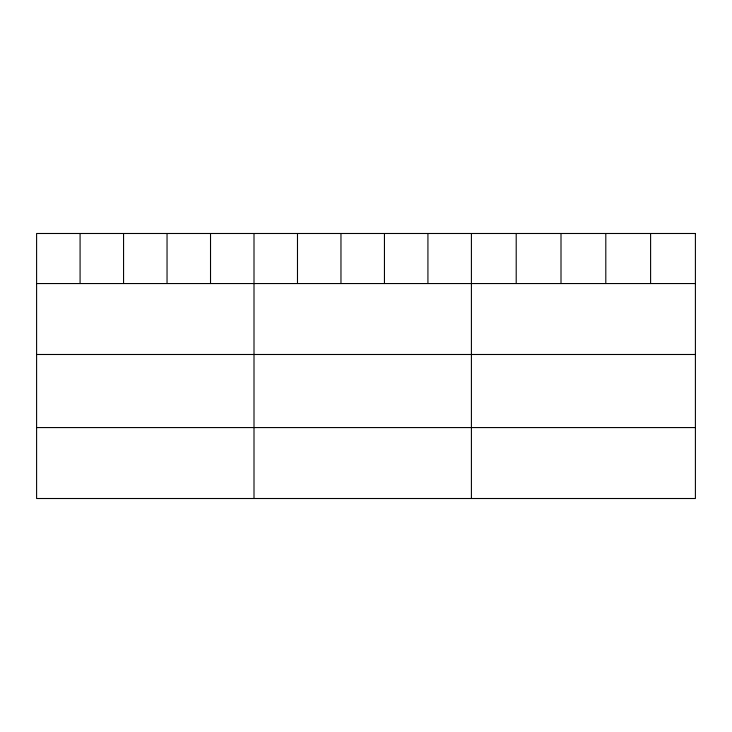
<?xml version="1.0" encoding="UTF-8"?>
<svg xmlns="http://www.w3.org/2000/svg" width="732" height="732" viewBox="0 0 732 732"><rect width="100%" height="100%" fill="white"/><g stroke="black" fill="none" stroke-linecap="round" stroke-linejoin="round"><path stroke-width="1.1" d="M36.6 283.549L695.4 283.549M36.6 354.489L695.4 354.489M36.6 427.57L695.4 427.57M650.602 233.49L650.602 283.549M605.803 233.49L605.803 283.549M561.005 233.49L561.005 283.549M516.206 233.49L516.206 283.549M471.408 233.49L471.408 498.51M427.927 233.49L427.927 283.549M384.446 233.49L384.446 283.549M340.966 233.49L340.966 283.549M297.485 233.49L297.485 283.549M254.004 233.49L254.004 498.51M210.523 233.49L210.523 283.549M167.042 233.49L167.042 283.549M123.562 233.49L123.562 283.549M80.081 233.49L80.081 283.549M695.4 233.49L36.6 233.49L36.6 498.51L695.4 498.51L695.4 233.49"/></g></svg>
